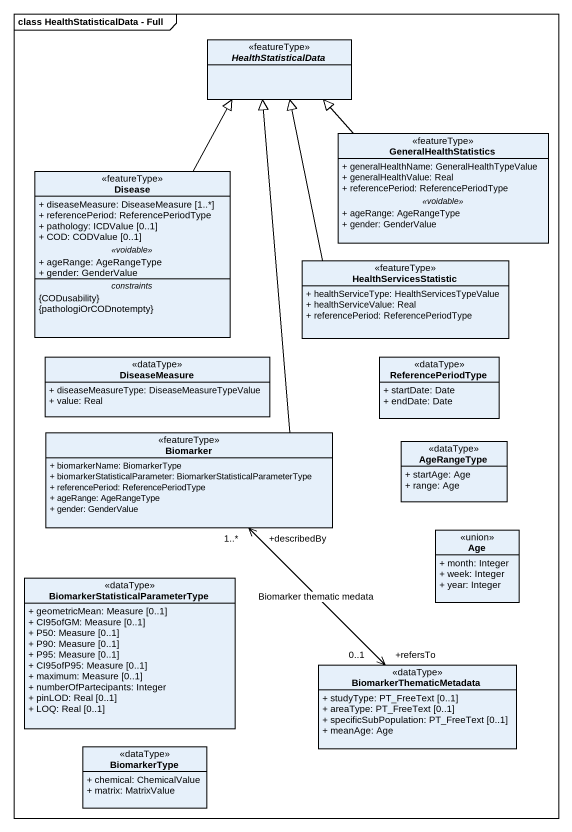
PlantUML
@startuml
mainframe class HealthStatisticalData - Full
hide circle
hide empty members
skinparam classAttributeIconSize 0
abstract class HealthStatisticalData <<featureType>>
class GeneralHealthStatistics <<featureType>> {
  + generalHealthName: GeneralHealthTypeValue
  + generalHealthValue: Real
  + referencePeriod: ReferencePeriodType
  .. <<voidable>> ..
  + ageRange: AgeRangeType
  + gender: GenderValue
}
class Disease <<featureType>> {
  + diseaseMeasure: DiseaseMeasure [1..*]
  + referencePeriod: ReferencePeriodType
  + pathology: ICDValue [0..1]
  + COD: CODValue [0..1]
  .. <<voidable>> ..
  + ageRange: AgeRangeType
  + gender: GenderValue
  -- constraints --
  {CODusability}
  {pathologiOrCODnotempty}
}
class HealthServicesStatistic <<featureType>> {
  + healthServiceType: HealthServicesTypeValue
  + healthServiceValue: Real
  + referencePeriod: ReferencePeriodType
}
class DiseaseMeasure <<dataType>> {
  + diseaseMeasureType: DiseaseMeasureTypeValue
  + value: Real
}
class ReferencePeriodType <<dataType>> {
  + startDate: Date
  + endDate: Date
}
class Biomarker <<featureType>> {
  + biomarkerName: BiomarkerType
  + biomarkerStatisticalParameter: BiomarkerStatisticalParameterType
  + referencePeriod: ReferencePeriodType
  + ageRange: AgeRangeType
  + gender: GenderValue
}
class AgeRangeType <<dataType>> {
  + startAge: Age
  + range: Age
}
class Age <<union>> {
  + month: Integer
  + week: Integer
  + year: Integer
}
class "BiomarkerStatisticalParameterType" as BiomarkerStatisticalParamete <<dataType>> {
  + geometricMean: Measure [0..1]
  + CI95ofGM: Measure [0..1]
  + P50: Measure [0..1]
  + P90: Measure [0..1]
  + P95: Measure [0..1]
  + CI95ofP95: Measure [0..1]
  + maximum: Measure [0..1]
  + numberOfPartecipants: Integer
  + pinLOD: Real [0..1]
  + LOQ: Real [0..1]
}
class BiomarkerThematicMetadata <<dataType>> {
  + studyType: PT_FreeText [0..1]
  + areaType: PT_FreeText [0..1]
  + specificSubPopulation: PT_FreeText [0..1]
  + meanAge: Age
}
class BiomarkerType <<dataType>> {
  + chemical: ChemicalValue
  + matrix: MatrixValue
}
GeneralHealthStatistics -up-|> HealthStatisticalData
Disease -up-|> HealthStatisticalData
HealthServicesStatistic -up-|> HealthStatisticalData
Biomarker -up-|> HealthStatisticalData
Biomarker "+describedBy\n1..*" <--> "+refersTo\n0..1" BiomarkerThematicMetadata : Biomarker thematic medata
@enduml
